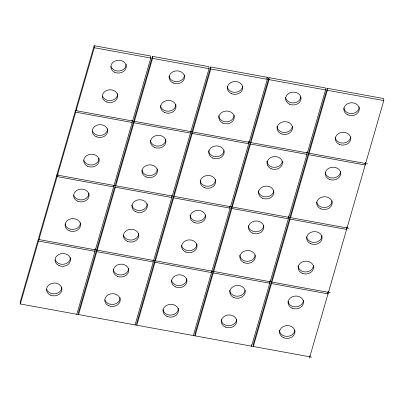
<?xml version="1.0" encoding="UTF-8"?>
<svg xmlns="http://www.w3.org/2000/svg" width="404" height="404" viewBox="0 0 404 404"><rect width="100%" height="100%" fill="white"/><g stroke="black" fill="none" stroke-linecap="round" stroke-linejoin="round"><path stroke-width="0.61" d="M58.216 174.801L56.974 174.573L38.799 237.522L38.92 239.542L330.194 292.703M132.608 120.998L150.783 58.045L150.662 56.025L94.172 45.718L75.997 108.666L76.119 110.686L367.393 163.847M20.321 303.97L38.491 241.016L38.375 239.001L20.2 301.95L20.321 303.97L311.59 357.131M38.92 239.542L57.095 176.588L56.974 174.573M57.52 175.114L75.694 112.16L75.573 110.146L57.398 173.094L57.52 175.114L348.793 228.275M76.119 110.686L94.294 47.733L94.172 45.718M76.811 314.277L94.98 251.328L94.864 249.308M113.494 185.386L113.585 186.901L95.41 249.849L95.349 248.844M114.009 185.426L132.184 122.473L132.063 120.453M152.429 56.348L134.254 119.301L134.375 121.316L152.545 58.368L152.429 56.348L208.918 66.66L209.035 68.675L190.865 131.628M96.748 251.652L78.573 314.6L78.457 312.585L96.627 249.632L96.748 251.652L153.237 261.959L135.062 324.912M115.347 187.224L97.172 250.172L97.056 248.157L115.226 185.204L115.347 187.224L171.836 197.531L153.661 260.484M133.946 122.796L115.776 185.744L115.655 183.729L133.825 120.776L133.946 122.796L190.436 133.103L172.266 196.056M210.681 66.983L192.506 129.931L192.627 131.951L210.802 68.998L210.681 66.983L267.17 77.29L267.291 79.31L249.117 142.258L249.056 141.249M155.005 262.282L136.83 325.235L136.709 323.215L154.883 260.262L155.005 262.282L211.494 272.594L193.319 335.542M173.604 197.854L155.429 260.807L155.308 258.787L173.483 195.834L173.604 197.854L230.093 208.166L211.918 271.114M192.203 133.426L174.028 196.379L173.907 194.359L192.082 131.406L192.203 133.426L248.692 143.738L230.517 206.686M229.624 207.358L229.972 206.146L230.093 208.166M248.223 142.93L248.571 141.718M266.822 78.502L267.17 77.29M268.938 77.613L250.763 140.562L250.884 142.582L269.054 79.628L268.938 77.613L325.427 87.921L325.543 89.941L307.373 152.894L307.313 151.884M213.256 272.912L195.082 335.865L194.965 333.845L213.135 270.897L213.256 272.912L269.746 283.224L251.571 346.172L251.485 344.663M231.856 208.484L213.686 271.438L213.564 269.418L231.734 206.469L231.856 208.484L288.345 218.796L270.175 281.75L270.114 280.74M250.455 144.056L232.285 207.01L232.164 204.99L250.339 142.041L250.455 144.056L306.944 154.368L288.774 217.322L288.683 215.807M269.276 282.416L269.625 281.204L269.746 283.224M327.19 88.244L309.02 151.197L309.136 153.212L327.311 90.264L327.19 88.244L383.679 98.556L383.8 100.571L309.403 358.282M271.513 283.547L253.338 346.496L253.217 344.481L271.392 281.527L271.513 283.547L328.003 293.854L327.881 291.839M290.112 219.119L271.937 282.068L271.816 280.053L289.991 217.099L290.112 219.119L346.602 229.427L346.481 227.412M308.712 154.692L290.537 217.64L290.415 215.625L308.59 152.672L308.712 154.692L365.201 164.999L365.08 162.984M94.294 47.733L150.783 58.045M152.545 58.368L209.035 68.675M210.802 68.998L267.291 79.31M269.054 79.628L325.543 89.941M327.311 90.264L383.8 100.571M75.694 112.16L132.184 122.473M57.095 176.588L113.585 186.901M38.491 241.016L94.98 251.328M365.564 162.514L365.625 163.524M346.965 226.942L347.026 227.952M328.366 291.37L328.427 292.38M306.828 152.348L306.944 154.368M309.767 355.798L309.828 356.808M288.254 217.281L288.345 218.796M248.601 142.223L248.692 143.738M211.403 271.079L211.494 272.594M190.314 131.088L190.436 133.103M171.715 195.516L171.836 197.531M153.116 259.944L153.237 261.959M359.181 106.858A7.721 6.419 -3.4 0 1 351.99 113.554A7.721 6.419 -3.4 0 1 343.794 108.02M350.642 136.946A7.721 6.419 -3.4 0 1 343.132 143.102A7.721 6.419 -3.4 0 1 335.269 137.542M292.39 126.311A7.721 6.419 -3.4 0 1 284.542 132.477A7.721 6.419 -3.4 0 1 276.967 126.356M300.914 96.783A7.721 6.419 -3.4 0 1 293.4 102.944A7.721 6.419 -3.4 0 1 285.537 97.384M242.658 86.153A7.721 6.419 -3.4 0 1 234.81 92.319A7.721 6.419 -3.4 0 1 227.24 86.198M234.143 115.12A7.721 6.419 -3.4 0 1 226.624 121.836A7.721 6.419 -3.4 0 1 218.716 115.726M184.416 74.962A7.721 6.419 -3.4 0 1 177.23 81.658A7.721 6.419 -3.4 0 1 169.029 76.119M175.892 104.49A7.721 6.419 -3.4 0 1 168.705 111.186A7.721 6.419 -3.4 0 1 160.504 105.646M126.159 64.332A7.721 6.419 -3.4 0 1 119.645 70.953A7.721 6.419 -3.4 0 1 111.044 66.584M117.635 93.859A7.721 6.419 -3.4 0 1 111.12 100.48A7.721 6.419 -3.4 0 1 102.52 96.112M340.577 171.286A7.721 6.419 -3.4 0 1 333.391 177.982A7.721 6.419 -3.4 0 1 325.195 172.442M224.058 150.581A7.721 6.419 -3.4 0 1 216.211 156.747A7.721 6.419 -3.4 0 1 208.641 150.626M215.544 179.548A7.721 6.419 -3.4 0 1 208.358 186.244A7.721 6.419 -3.4 0 1 200.162 180.709M273.786 190.738A7.721 6.419 -3.4 0 1 265.943 196.905A7.721 6.419 -3.4 0 1 258.368 190.784M282.31 161.211A7.721 6.419 -3.4 0 1 274.468 167.377A7.721 6.419 -3.4 0 1 266.892 161.257M332.053 200.813A7.721 6.419 -3.4 0 1 324.866 207.51A7.721 6.419 -3.4 0 1 316.67 201.97M107.56 128.76A7.721 6.419 -3.4 0 1 101.04 135.38A7.721 6.419 -3.4 0 1 92.44 131.012M99.036 158.282A7.721 6.419 -3.4 0 1 92.521 164.908A7.721 6.419 -3.4 0 1 83.916 160.54M165.817 139.39A7.721 6.419 -3.4 0 1 158.626 146.086A7.721 6.419 -3.4 0 1 150.429 140.547M157.292 168.917A7.721 6.419 -3.4 0 1 150.101 175.614A7.721 6.419 -3.4 0 1 141.905 170.074M263.711 225.639A7.721 6.419 -3.4 0 1 255.863 231.805A7.721 6.419 -3.4 0 1 248.293 225.684M255.187 255.166A7.721 6.419 -3.4 0 1 247.339 261.332A7.721 6.419 -3.4 0 1 239.769 255.212M196.945 243.976A7.721 6.419 -3.4 0 1 189.759 250.672A7.721 6.419 -3.4 0 1 181.563 245.137M205.459 215.009A7.721 6.419 -3.4 0 1 197.612 221.175A7.721 6.419 -3.4 0 1 190.037 215.054M321.978 235.714A7.721 6.419 -3.4 0 1 314.792 242.41A7.721 6.419 -3.4 0 1 306.596 236.87M313.443 265.797A7.721 6.419 -3.4 0 1 305.596 271.963A7.721 6.419 -3.4 0 1 298.026 265.842M138.693 233.345A7.721 6.419 -3.4 0 1 132.174 239.966A7.721 6.419 -3.4 0 1 123.573 235.598M147.218 203.818A7.721 6.419 -3.4 0 1 140.026 210.514A7.721 6.419 -3.4 0 1 131.83 204.974M80.436 222.71A7.721 6.419 -3.4 0 1 73.25 229.411A7.721 6.419 -3.4 0 1 65.054 223.872M88.961 193.183A7.721 6.419 -3.4 0 1 82.441 199.808A7.721 6.419 -3.4 0 1 73.841 195.44M245.112 290.067A7.721 6.419 -3.4 0 1 237.264 296.233A7.721 6.419 -3.4 0 1 229.694 290.112M178.346 308.404A7.721 6.419 -3.4 0 1 171.16 315.1A7.721 6.419 -3.4 0 1 162.963 309.565M186.87 278.876A7.721 6.419 -3.4 0 1 179.684 285.572A7.721 6.419 -3.4 0 1 171.483 280.038M236.587 319.594A7.721 6.419 -3.4 0 1 228.74 325.76A7.721 6.419 -3.4 0 1 221.17 319.64M294.844 330.225A7.721 6.419 -3.4 0 1 286.997 336.391A7.721 6.419 -3.4 0 1 279.427 330.27M303.379 300.142A7.721 6.419 -3.4 0 1 296.193 306.838A7.721 6.419 -3.4 0 1 287.996 301.298M128.618 268.246A7.721 6.419 -3.4 0 1 121.427 274.942A7.721 6.419 -3.4 0 1 113.231 269.402M120.094 297.773A7.721 6.419 -3.4 0 1 113.575 304.394A7.721 6.419 -3.4 0 1 104.974 300.026M61.837 287.138A7.721 6.419 -3.4 0 1 55.318 293.764A7.721 6.419 -3.4 0 1 46.718 289.39M70.362 257.611A7.721 6.419 -3.4 0 1 63.842 264.236A7.721 6.419 -3.4 0 1 55.242 259.868M347.889 114.882A7.721 6.419 -3.4 0 0 359.297 108.878A7.721 6.419 -3.4 0 0 347.561 103.772A7.721 6.419 -3.4 0 0 347.889 114.882M339.365 144.41A7.721 6.419 -3.4 0 0 350.773 138.4A7.721 6.419 -3.4 0 0 339.037 133.3A7.721 6.419 -3.4 0 0 339.365 144.41M289.638 104.252A7.721 6.419 -3.4 0 0 301.046 98.243A7.721 6.419 -3.4 0 0 289.304 93.142A7.721 6.419 -3.4 0 0 289.638 104.252M281.113 133.78A7.721 6.419 -3.4 0 0 292.521 127.77A7.721 6.419 -3.4 0 0 280.78 122.67A7.721 6.419 -3.4 0 0 281.113 133.78M222.857 123.144A7.721 6.419 -3.4 0 0 234.264 117.14A7.721 6.419 -3.4 0 0 222.523 112.034A7.721 6.419 -3.4 0 0 222.857 123.144M231.381 93.622A7.721 6.419 -3.4 0 0 242.789 87.612A7.721 6.419 -3.4 0 0 231.048 82.507A7.721 6.419 -3.4 0 0 231.381 93.622M173.129 82.987A7.721 6.419 -3.4 0 0 184.537 76.982A7.721 6.419 -3.4 0 0 172.796 71.877A7.721 6.419 -3.4 0 0 173.129 82.987M164.605 112.514A7.721 6.419 -3.4 0 0 176.013 106.505A7.721 6.419 -3.4 0 0 164.271 101.404A7.721 6.419 -3.4 0 0 164.605 112.514M114.872 72.356A7.721 6.419 -3.4 0 0 126.28 66.347A7.721 6.419 -3.4 0 0 114.539 61.246A7.721 6.419 -3.4 0 0 114.872 72.356M106.348 101.884A7.721 6.419 -3.4 0 0 117.756 95.874A7.721 6.419 -3.4 0 0 106.015 90.774A7.721 6.419 -3.4 0 0 106.348 101.884M271.039 168.68A7.721 6.419 -3.4 0 0 282.446 162.671A7.721 6.419 -3.4 0 0 270.705 157.57A7.721 6.419 -3.4 0 0 271.039 168.68M262.514 198.207A7.721 6.419 -3.4 0 0 273.922 192.198A7.721 6.419 -3.4 0 0 262.181 187.092A7.721 6.419 -3.4 0 0 262.514 198.207M212.782 158.045A7.721 6.419 -3.4 0 0 224.19 152.04A7.721 6.419 -3.4 0 0 212.448 146.935A7.721 6.419 -3.4 0 0 212.782 158.045M204.257 187.572A7.721 6.419 -3.4 0 0 215.665 181.568A7.721 6.419 -3.4 0 0 203.924 176.462A7.721 6.419 -3.4 0 0 204.257 187.572M96.273 136.784A7.721 6.419 -3.4 0 0 107.681 130.775A7.721 6.419 -3.4 0 0 95.94 125.674A7.721 6.419 -3.4 0 0 96.273 136.784M87.749 166.312A7.721 6.419 -3.4 0 0 99.157 160.302A7.721 6.419 -3.4 0 0 87.415 155.197A7.721 6.419 -3.4 0 0 87.749 166.312M154.53 147.415A7.721 6.419 -3.4 0 0 165.938 141.41A7.721 6.419 -3.4 0 0 154.197 136.305A7.721 6.419 -3.4 0 0 154.53 147.415M320.766 208.838A7.721 6.419 -3.4 0 0 332.174 202.828A7.721 6.419 -3.4 0 0 320.433 197.728A7.721 6.419 -3.4 0 0 320.766 208.838M329.29 179.31A7.721 6.419 -3.4 0 0 340.698 173.306A7.721 6.419 -3.4 0 0 328.957 168.2A7.721 6.419 -3.4 0 0 329.29 179.31M146.006 176.942A7.721 6.419 -3.4 0 0 157.414 170.932A7.721 6.419 -3.4 0 0 145.672 165.832A7.721 6.419 -3.4 0 0 146.006 176.942M252.439 233.108A7.721 6.419 -3.4 0 0 263.842 227.099A7.721 6.419 -3.4 0 0 252.106 221.998A7.721 6.419 -3.4 0 0 252.439 233.108M243.915 262.635A7.721 6.419 -3.4 0 0 255.323 256.626A7.721 6.419 -3.4 0 0 243.582 251.52A7.721 6.419 -3.4 0 0 243.915 262.635M185.658 252A7.721 6.419 -3.4 0 0 197.066 245.996A7.721 6.419 -3.4 0 0 185.325 240.89A7.721 6.419 -3.4 0 0 185.658 252M194.183 222.473A7.721 6.419 -3.4 0 0 205.591 216.468A7.721 6.419 -3.4 0 0 193.849 211.363A7.721 6.419 -3.4 0 0 194.183 222.473M310.691 243.738A7.721 6.419 -3.4 0 0 322.099 237.729A7.721 6.419 -3.4 0 0 310.358 232.628A7.721 6.419 -3.4 0 0 310.691 243.738M302.167 273.266A7.721 6.419 -3.4 0 0 313.575 267.256A7.721 6.419 -3.4 0 0 301.833 262.156A7.721 6.419 -3.4 0 0 302.167 273.266M127.406 241.37A7.721 6.419 -3.4 0 0 138.809 235.36A7.721 6.419 -3.4 0 0 127.073 230.26A7.721 6.419 -3.4 0 0 127.406 241.37M135.931 211.842A7.721 6.419 -3.4 0 0 147.334 205.833A7.721 6.419 -3.4 0 0 135.598 200.732A7.721 6.419 -3.4 0 0 135.931 211.842M69.15 230.74A7.721 6.419 -3.4 0 0 80.558 224.73A7.721 6.419 -3.4 0 0 68.816 219.624A7.721 6.419 -3.4 0 0 69.15 230.74M77.674 201.212A7.721 6.419 -3.4 0 0 89.082 195.203A7.721 6.419 -3.4 0 0 77.341 190.097A7.721 6.419 -3.4 0 0 77.674 201.212M233.84 297.536A7.721 6.419 -3.4 0 0 245.243 291.526A7.721 6.419 -3.4 0 0 233.507 286.421A7.721 6.419 -3.4 0 0 233.84 297.536M167.059 316.428A7.721 6.419 -3.4 0 0 178.467 310.424A7.721 6.419 -3.4 0 0 166.726 305.318A7.721 6.419 -3.4 0 0 167.059 316.428M175.583 286.901A7.721 6.419 -3.4 0 0 186.991 280.896A7.721 6.419 -3.4 0 0 175.25 275.791A7.721 6.419 -3.4 0 0 175.583 286.901M225.316 327.063A7.721 6.419 -3.4 0 0 236.719 321.054A7.721 6.419 -3.4 0 0 224.983 315.948A7.721 6.419 -3.4 0 0 225.316 327.063M283.568 337.694A7.721 6.419 -3.4 0 0 294.976 331.684A7.721 6.419 -3.4 0 0 283.234 326.584A7.721 6.419 -3.4 0 0 283.568 337.694M292.092 308.166A7.721 6.419 -3.4 0 0 303.5 302.157A7.721 6.419 -3.4 0 0 291.759 297.056A7.721 6.419 -3.4 0 0 292.092 308.166M117.327 276.27A7.721 6.419 -3.4 0 0 128.735 270.261A7.721 6.419 -3.4 0 0 116.998 265.16A7.721 6.419 -3.4 0 0 117.327 276.27M108.802 305.798A7.721 6.419 -3.4 0 0 120.21 299.788A7.721 6.419 -3.4 0 0 108.474 294.688A7.721 6.419 -3.4 0 0 108.802 305.798M50.55 295.167A7.721 6.419 -3.4 0 0 61.958 289.158A7.721 6.419 -3.4 0 0 50.217 284.052A7.721 6.419 -3.4 0 0 50.55 295.167M59.075 265.64A7.721 6.419 -3.4 0 0 70.483 259.631A7.721 6.419 -3.4 0 0 58.742 254.525A7.721 6.419 -3.4 0 0 59.075 265.64"/></g></svg>
